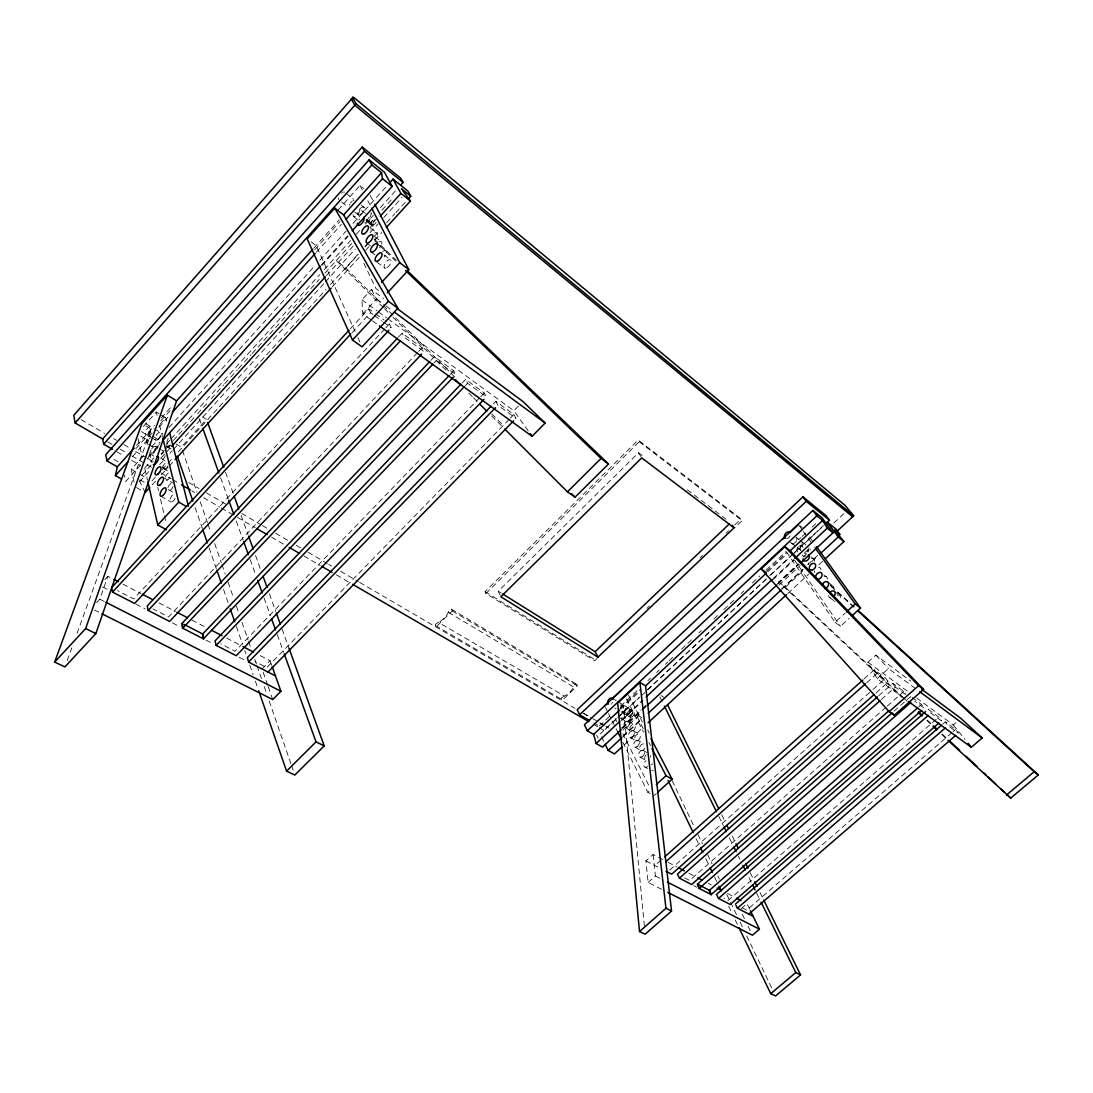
<?xml version="1.0" encoding="UTF-8"?>
<svg xmlns="http://www.w3.org/2000/svg" width="1093" height="1093" viewBox="0 0 1093 1093"><rect width="100%" height="100%" fill="white"/><g stroke="black" fill="none" stroke-linecap="round" stroke-linejoin="round"><path stroke-width="0.75" stroke-dasharray="5 3.75" d="M96.58 602.653L99.777 599.196L107.879 576.298L112.388 578.648M67.219 660.527L71.851 647.753M77.07 633.394L151.244 429.098L144.604 425.122M564.056 696.282L561.255 697.976L561.884 700.613L577.459 685.83C576.407 681.636 573.415 686.131 573.183 688.043A17.543 11.408 -59.4 0 1 564.494 696.063L438.225 622.231L435.52 624.322L435.998 627.027L452.229 610.919C451.218 606.56 448.185 611.561 447.857 613.405A18.8 10.957 -59 0 1 438.812 622.177L438.225 622.231M143.361 426.489L156.313 412.034L159.031 413.687M338.188 209.883L360.007 185.523L363.709 188.433M136.557 445.452L154.55 425.423M161.177 418.059L172.202 405.776M313.882 248.056L339.24 219.83M135.751 448.813L151.722 431.052M160.835 420.901L172.243 408.208M314.825 249.587L339.909 221.66M147.61 444.373L146.435 439.386L152.146 433.047M160.125 424.166L165.822 417.827L160.384 414.52M132.526 456.532L150.793 436.23M158.786 427.349L167.912 417.198M316.301 252.264L341.412 224.352M134.029 481.986L131.269 469.334L144.986 454.128M151.845 446.518L162.119 435.123M168.978 427.513L315.303 265.298M319.866 260.23L346.167 231.074M353.025 223.478L387.318 185.455M140.614 464.976L125.75 481.439L124.411 475.113M148.621 456.123L158.909 444.714M321.287 264.93L347.601 235.815M147.008 458.978L158.444 446.327M321.848 265.449L348.134 236.361M144.768 467.968L156.203 455.344M166.491 443.963L169.921 440.178M171.068 438.908L319.648 274.685M324.225 269.629L350.511 240.569M356.222 234.257L359.652 230.459M365.376 224.147L373.369 215.307M380.227 207.725L396.226 190.032M141.885 475.236L152.009 464.06M161.013 454.114L164.387 450.384M165.508 449.141L170.016 444.182M173.363 440.479L177.749 435.629M178.842 434.413L194.212 417.458M197.505 413.823L206.604 403.768M211.168 398.74L223.682 384.914M224.816 383.657L237.331 369.83M238.479 368.573L250.994 354.747M252.128 353.49L319.279 279.343M324.963 273.059L352.301 242.878M369.407 223.997L373.97 218.955M381.963 210.129L392.237 198.776M376.142 222.439A4.741 2.159 -53.8 0 1 371.183 224.748L377.427 217.849M139.644 481.671L149.96 470.291M161.409 457.653L164.852 453.855M165.999 452.598L170.576 447.543M326.424 275.586L353.927 245.242M369.981 227.549L375.705 221.223M159.674 464.58L165.398 458.268M169.962 453.226L172.257 450.712M173.404 449.442L324.375 283.073M325.509 281.803L355.252 249.04M370.117 232.659L378.123 223.833M383.848 217.521L402.142 197.355M151.968 480.934L155.397 477.149M162.27 469.594L166.846 464.552M167.994 463.295L173.719 456.997M178.296 451.956L326.028 289.454M330.605 284.412L358.08 254.177M364.953 246.622L367.248 244.094M374.12 236.539L379.845 230.24M386.717 222.685L394.723 213.873M395.871 212.602L406.186 201.262M383.288 307.488L336.343 260.503L345.839 268.058L358.367 254.273M365.199 246.758L367.48 244.258M152.105 484.923L155.548 481.139M161.286 474.827L168.172 467.257M169.319 466.001L173.91 460.959M332.354 286.817L359.898 256.541M365.649 250.229L370.24 245.187M374.831 240.132L381.717 232.563M371.06 319.853L362.808 313.869L361.906 299.837L371.401 289.508L383.698 298.58M104.75 579.7L107.879 576.298M362.808 313.869L376.538 298.976L371.401 289.508M350.184 328.938L368.71 308.854L374.23 312.871M351.987 332.75L370.5 312.707L368.71 308.854M384.763 328.911L133.715 598.923L117.566 590.589M385.925 327.668L389.409 323.911L385.269 320.905M398.631 336.904L402.115 333.174L422.117 347.724L424.029 351.604L403.986 337.04L402.115 333.174M417.43 352.684L168.582 616.93L152.938 608.856M418.605 351.44L422.117 347.724M430.888 360.376L434.399 356.66L453.718 370.732L455.713 374.626L436.339 360.54L434.399 356.66M434.003 363.026L436.339 360.54M450.193 374.434L453.718 370.732M462.066 383.056L465.604 379.38L484.295 392.988L486.358 396.882L467.626 383.274L465.604 379.38M465.263 385.733L467.626 383.274M479.567 397.879L235.05 651.25L220.759 643.873M480.742 396.663L484.295 392.988M493.408 403.809L495.785 401.35L513.874 414.52L515.992 418.414L497.875 405.243L495.785 401.35M262.006 668.971L270.067 660.719L258.044 654.461M528.247 430.915L513.86 410.777L518.396 406.118M509.119 419.384L266.774 667.618L254.833 661.456M510.308 418.168L513.874 414.52M597.147 658.451L594.688 660.787L485.92 593.485L485.087 591.641L638.162 440.055L741.027 518.929L742.161 520.623L734.797 527.632M485.92 593.485L639.227 441.75L638.162 440.055M500.184 595.371L498.258 591.217L638.503 452.748L642.561 455.836M646.974 608.364L649.447 606.014M700.189 557.758L702.662 555.408M726.176 533.042L728.648 530.692M734.838 524.804L741.027 518.929M599.429 725.93L609.375 716.639M620.578 706.174L637.984 689.888M647.93 680.597L650.417 678.275M656.633 672.455L659.12 670.132M665.336 664.312L667.823 661.989M669.066 660.828L675.296 655.021M681.513 649.201L692.702 638.736M698.919 632.929L701.405 630.606M713.838 618.98L717.568 615.482M723.798 609.675L733.745 600.371M741.204 593.403L743.691 591.081M752.394 582.938L759.854 575.956M766.07 570.15L785.976 551.541M798.409 539.915L800.896 537.592M802.139 536.431L805.869 532.947M812.085 527.127L818.302 521.32M620.018 708.346L639.883 689.792M766.548 571.42L786.413 552.853M620.906 708.933L639.405 691.65M767.792 571.707L787.684 553.126M600.139 733.868L638.818 697.785M647.548 689.642L768.57 576.735M769.827 575.56L793.532 553.454M794.775 552.293L823.48 525.514M605.071 729.55L639.979 696.992M641.222 695.831L765.892 579.522M770.879 574.877L790.826 556.269M792.07 555.107L823.248 526.034M621.125 720.219L642.356 700.435M773.557 578.211L793.559 559.575M621.78 720.492L642.985 700.736M772.724 579.905L793.928 560.149M833.85 522.973L843.837 513.669M629.008 716.284L633.967 711.666M804.421 553.017L809.776 548.03A3.703 2.61 -50.8 0 1 810.077 550.298M621.48 728.157L641.181 709.822M642.411 708.688L646.1 705.258M901.93 697.238L778.735 581.941L797.275 564.698M622.436 727.911L641.181 710.491M642.424 709.33L646.182 705.846M777.41 583.853L798.655 564.097M622.409 728.58L641.099 711.201M642.342 710.04L646.086 706.57M778.202 583.771L799.393 564.07M622.928 730.151L640.402 713.92M778.954 585.206L800.172 565.505M622.846 736.217L641.577 718.839M781.454 589.086L802.672 569.398M807.672 564.767L817.66 555.49M623.188 736.463L641.946 719.071M781.987 589.168L803.246 569.453M811.99 561.337L818.247 555.531M778.735 581.941L785.334 587.255L803.874 570.068M624.404 744.716L643.108 727.391M787.793 593.499L808.998 573.866M818.985 564.63L822.728 561.174M622.86 742.284L647.821 792.288L650.253 790.075M786.386 551.856L835.079 622.3L845.149 613.146M653.915 795.69L656.333 793.491M835.079 622.3L840.435 626.303L849.22 618.324M661.716 889.333L648.108 882.461L645.922 860.901L653.095 854.48L666.511 861.503M904.403 698.55L877.092 678.657L867.897 662.18L875.807 655.103L910.893 681.212M660.978 860.191L657.166 863.593L658.492 866.312M864.126 678.89L874.277 669.818L885.685 678.179L888.336 681.964L875.589 693.276M866.735 682.688L876.914 673.616L888.336 681.964M648.108 882.461L655.404 875.971L653.095 854.48M877.092 678.657L888.459 668.533L918.339 690.667M669.695 870.096L871.708 690.598M872.979 689.464L885.685 678.179M878.717 695.749L892.721 683.33L903.843 691.486L905.605 694M881.313 699.547L895.372 687.114L905.264 694.342M885.986 707.226L689.656 880.466L682.865 876.941M887.27 706.105L903.843 691.486M894.074 711.133L910.701 696.514M918.981 706.693L921.536 704.452L924.2 708.209L914.718 701.269M936.223 719.331L728.157 900.482L723.785 898.2M942.74 724.112L945.308 721.872L955.624 729.427L958.315 733.157L948 725.602L945.308 721.872M741.204 908.652L746.97 903.651L749.73 909.308M916.685 698.031L953.274 724.919L955.801 722.733M951.757 732.775L746.724 910.127L742.461 907.914M953.041 731.668L955.624 729.427M626.398 714.767L627.614 715.45M631.003 709.849L629.8 709.152M366.018 220.472L369.038 223.095A4.755 2.159 -53.8 0 0 374.653 219.734M94.312 609.949L100.419 613.009M99.777 599.196L105.857 602.284M655.404 875.971L659.926 878.28M102.564 586.941L108.644 590.07M135.969 604.128L145.082 608.815M172.421 622.873L180.003 626.781M205.826 640.061L213.422 643.968M239.23 657.248L245.31 660.377M645.922 860.901L657.877 867.091M693.741 885.658L696.733 887.215M122.894 584.113L140.915 593.499M158.936 602.871L175.454 611.465M191.972 620.073L205.484 627.109M226.511 638.039L241.526 645.867M668.001 862.295L676.936 866.968M688.863 873.211L696.309 877.119M708.237 883.363L711.215 884.92M727.596 893.514L735.056 897.408M647.821 792.288L650.253 793.655M136.502 487.56L142.309 490.853M160.808 496.208L170.822 501.919M139.931 479.786L145.67 483.065M113.918 459.361L117.989 461.697M131.269 469.334L138.456 473.474M139.89 474.294L147.09 478.433M645.034 767.122L647.452 768.516M168.213 489.473L173.924 492.765M162.789 477.19L172.708 482.942M116.883 451.805L124.219 456.068M131.556 460.317L140.369 465.413M639.924 757.025L645.949 760.509A3.675 2.582 -60.6 0 1 646.277 754.703M634.883 747.065L640.881 750.549M107.633 441.873L112.06 444.441M120.175 449.168L126.023 452.57M131.884 455.972L151.913 467.613M160.767 472.763L171.109 478.775M172.585 479.636L179.962 483.926M191.767 490.798L194.718 492.506M203.585 497.657L219.816 507.097M221.292 507.958L231.634 513.97M237.536 517.399L255.243 527.7M271.488 537.141L284.767 544.861M303.963 556.023L320.194 565.464M336.439 574.904L351.195 583.484M593.294 724.235L597.721 726.818M599.196 727.678L605.112 731.108M81.142 419.63L104.723 433.415M113.563 438.58L116.514 440.301M123.878 444.605L129.78 448.062M135.682 451.505L145.997 457.53M147.473 458.391L153.362 461.847M162.215 467.012L169.579 471.315M188.747 482.519L199.063 488.544M206.427 492.861L225.595 504.051M241.813 513.532L260.967 524.736M262.443 525.596L268.345 529.039M275.709 533.343L288.976 541.103M296.353 545.407L300.78 548.003M308.144 552.307L327.313 563.51M328.774 564.371L331.726 566.092M340.579 571.256L358.258 581.599M359.734 582.46L574.945 708.25M583.799 713.415L591.163 717.718M592.638 718.579L598.54 722.036M600.016 722.897L604.429 725.479M605.905 726.339L608.856 728.061M582.856 713.046L591.327 717.992M599.811 722.951L602.626 724.604M163.076 468.364L170.112 472.477M643.149 750.399L646.742 752.503M593.745 722.965L597.994 725.438M629.91 737.215L635.894 740.726M435.356 625.442L561.146 699.042M160.575 458.076L166.163 461.355M150.916 454.374L153.703 456M638.025 740.426A3.634 2.514 -60.1 0 0 639.61 734.564A3.634 2.514 -60.1 0 0 634.801 737.42A3.634 2.514 -60.1 0 0 638.025 740.426L644.078 743.991M625.005 727.501L630.962 731.026M140.97 436.148L146.435 439.386M155.329 446.299L158.102 447.939M159.496 448.758L163.649 451.231M148.539 444.332L156.832 449.237M633.093 730.684L639.063 734.209M628.174 721.011L634.118 724.55M141.38 431.571L150.328 436.899M151.503 437.596L160.179 442.761M167.584 447.174L169.839 448.513M620.155 717.91L626.084 721.435M448.513 612.367L573.784 687.06M152.924 436.339L159.81 440.438M145.738 423.633L153.293 428.169M154.386 428.825L163.048 434.017M623.297 711.475L629.226 715.013M176.137 444.018L181.315 447.105L206.509 419.384L202.642 417.007M451.395 609.143L576.708 684.286M452.229 610.919L577.459 685.83M621.534 712.117L625.756 714.644M628.543 716.311L629.937 717.145M620.537 704.903L623.379 706.611L644.364 925.716M641.851 717.732L636.276 714.385L643.668 729.728M611.984 698.113L616.206 700.654M617.613 701.501L628.871 708.291M631.645 709.972L633.038 710.805M485.087 591.641L593.759 658.97L594.688 660.787M661.115 695.585L663.875 697.293M498.258 591.217L501.154 593.021M372.44 320.836L377.946 324.826M370.5 312.707L373.096 314.579M374.393 315.522L382.167 321.178M383.465 322.121L391.253 327.777L389.409 323.911M361.906 299.837L376.962 310.836M378.342 311.833L386.553 317.831M387.919 318.828L513.86 410.777M375.609 313.869L383.889 319.894M867.897 662.18L908.556 692.047M912.054 697.498L921.536 704.452M376.538 298.976L384.763 305.029M386.13 306.04L391.622 310.07M378.574 290.465L375.965 288.525L362.876 261.295M311.027 241.744L316.15 245.542L355.102 331.48M376.948 262.156L384.695 268.004M371.101 251.95L374.954 254.874M366.647 242.892L370.472 245.802M829.628 597.502L833.617 600.535M687.265 489.773L727.911 520.637M384.053 254.901L390.502 259.806M639.227 441.75L742.161 520.623M834.232 591.286L839.547 595.343M376.88 243.794L385.843 250.639M827.661 581.954L832.948 586.026M374.913 236.744L381.266 241.621M370.459 227.891L376.771 232.754M353.695 216.605L357.452 219.502M366.073 219.201L372.358 224.051M341.59 202.027L348.134 207.083M354.665 212.124L361.209 217.179M369.42 223.518L371.565 225.172M823.794 574.795L826.445 576.831M791.605 543.153L794.228 545.202M790.512 542.319L801.019 550.476M365.513 213.545L359.283 208.708A4.837 2.159 -53.9 0 1 357.124 215.225A4.837 2.159 -53.9 0 1 353.217 214.638M345.839 193.147L353.667 199.24M361.264 205.129L368.013 210.403M811.061 556.774L813.684 558.81M796.018 537.155L798.86 539.395M800.172 540.42L805.404 544.519M799.775 525.624L802.371 527.687M830.256 585.042L836.569 590.794M837.825 591.941L854.22 606.902M831.213 586.558L836.254 591.149M837.525 592.31L853.906 607.257M785.334 587.255L902.394 696.76M903.638 697.935L907.368 701.433M927.301 720.068L932.274 724.727M942.248 734.045L947.221 738.704M926.823 720.533L931.796 725.192M941.756 734.51L946.729 739.169M374.393 239.162L396.458 260.353M374.762 240.938L378.451 244.49M379.681 245.665L395.666 261.036M345.839 268.058L382.031 304.237M383.233 305.453L456.819 379.011M491.809 413.987L503.873 426.051M384.49 308.691L391.718 315.918M392.92 317.134L447.092 371.347M468.76 393.043L472.367 396.65M473.57 397.852L478.379 402.675M491.631 415.927L503.668 427.978M875.807 655.103L888.459 668.533M371.415 213.613L371.224 213.258M166.601 446.204L167.147 446.887A4.509 1.967 -58.3 0 1 169.114 440.807M953.274 724.919L964.955 739.387M809.558 536.923L813.479 542.401M799.448 525.952L802.385 530.064M803.355 531.43L807.276 536.909M808.246 538.275L812.167 543.754M892.721 683.33L895.372 687.114M874.277 669.818L876.914 673.616M794.529 560.04L840.435 626.303M638.503 452.748L640.922 456.601M370.172 195.292L374.038 202.724M628.434 695.011L642.465 722.063M626.439 698.946L643.517 732.05M648.955 742.584L650.513 745.604M360.007 185.523L362.343 190.059M367.794 200.661L370.91 206.714M615.181 718.525L616.698 721.558M622.778 733.663L650.116 788.135M605.467 707.444L607.735 711.98M608.487 713.497L611.52 719.563M612.271 721.079L615.304 727.132M616.056 728.648L617.572 731.682M139.248 480.469L145.205 492.492M721.708 814.75L725.451 822.373M732.214 836.104L735.972 843.728M750.235 872.706L753.992 880.343M760.004 892.544L762.258 897.121M659.871 696.924L662.126 701.515M718.77 816.362L723.306 825.557M729.345 837.798L732.365 843.933M738.403 856.174L739.92 859.235M748.978 877.611L751.246 882.215M756.534 892.926L760.304 900.591M601.601 736.873L603.787 741.368M742.243 914.158L745.153 920.169M748.077 926.181L750.987 932.192M596.641 735.097L598.09 738.103M696.132 838.686L699.821 846.351M705.736 858.633L709.425 866.298M714.59 877.051L716.817 881.655M728.635 906.206L731.586 912.341M735.288 920.005L737.502 924.61M647.766 730.028L649.242 733.102M672.14 780.757L694.301 826.868M697.99 834.546L702.416 843.769M707.595 854.535L712.021 863.757M717.937 876.053L719.413 879.127M726.79 894.498L729.755 900.646M730.493 902.19L737.133 916.016M740.098 922.164L743.049 928.312M746.738 936.004L772.587 989.793M357.876 337.628L361.359 345.292M225.541 472.203L233.629 494.623M241.129 515.418L248.043 534.627M255.543 555.435L260.735 569.849M269.397 593.854L275.737 611.452M282.09 629.062L289.017 648.272M199.24 418.619L202.123 426.625M220.636 477.832L228.15 498.627M236.238 521.033L243.179 540.243M250.119 559.438L255.325 573.852M263.987 597.857L270.354 615.455M277.294 634.664L283.647 652.261M270.067 660.719L271.679 665.268M263.14 672.181L267.662 685.065M268.222 686.664L272.744 699.547M195.128 507.589L202.383 528.479M209.064 547.757L216.318 568.647M223.573 589.551L228.587 604.005M236.402 626.508L242.537 644.187M244.764 650.622L245.87 653.833M249.778 665.077L253.125 674.723M255.352 681.158L258.139 689.191M182.422 450.33L196.89 492.123M200.238 501.769L207.465 522.659M208.025 524.271L210.812 532.305M214.706 543.563L221.373 562.854M221.934 564.453L225.281 574.098M228.054 582.132L233.629 598.213M236.402 606.246L238.629 612.681M241.977 622.327L248.097 640.006M248.644 641.618L250.871 648.04M254.765 659.298L256.445 664.12M256.992 665.719L261.446 678.589M264.233 686.623L267.006 694.656M269.233 701.091L290.943 763.775M291.503 765.387L293.73 771.822M165.822 417.827L166.669 421.106M156.313 412.034L157.119 415.313M159.578 425.136L162.433 436.613M149.563 452.666L151.913 462.612M157.775 487.492L158.553 490.812M160.507 499.105L164.032 514.038M164.415 515.691L166.368 523.984M138.019 438.703L142.199 456.942M144.85 468.555L147.514 480.169M800.527 549.998A3.703 2.61 -50.9 0 1 801.688 545.325A3.703 2.61 -50.9 0 1 805.896 544.997M806.279 553.823A3.703 2.61 -50.8 0 1 804.899 553.495M790.143 535.843A3.744 2.596 -51.1 0 1 786.632 538.562M808.793 547.661A3.703 2.61 -50.9 0 1 807.987 550.968A3.703 2.61 -50.9 0 1 804.995 552.826M799.174 546.131A3.757 2.637 -51 0 1 803.095 547.812M797.74 551.924A3.757 2.637 -51 0 1 797.262 548.262M797.767 547.443A3.757 2.637 -51 0 1 798.409 546.705M616.015 708.551A3.58 2.418 -59.3 0 1 614.826 708.1M647.944 766.33A3.716 2.61 -60.8 0 1 643.9 765.838A3.716 2.61 -60.8 0 1 646.086 760.728M653.259 770.333A3.703 2.61 -60.9 0 1 651.756 770.743M651.387 764.731A3.703 2.61 -60.9 0 1 652.863 763.884M650.376 755.55A3.675 2.582 -60.6 0 1 650.28 757.299M644.856 748.227A3.662 2.541 -60.3 0 1 640.498 750.345A3.662 2.541 -60.3 0 1 640.799 745.262A3.662 2.541 -60.3 0 1 645.048 744.907M620.237 708.77A3.566 2.418 -59.4 0 1 623.761 705.491A3.566 2.418 -59.4 0 1 625.456 708.81A3.566 2.418 -59.4 0 1 621.931 712.09M796.51 537.633A3.73 2.61 -51 0 1 796.811 539.915M796.483 540.775A3.73 2.61 -51 0 1 793.791 543.303A3.73 2.61 -51 0 1 791.113 542.688M803.464 557.102A3.785 2.678 -51 0 1 806.197 554.561M830.311 597.816A3.88 2.828 -51.2 0 1 828.658 595.466M621.944 711.461A3.593 2.446 -59.6 0 1 624.513 713.852A3.593 2.446 -59.6 0 1 621.521 717.923M802.057 542.374A3.716 2.61 -50.9 0 1 801.224 545.694A3.716 2.61 -50.9 0 1 798.232 547.552M824.163 576.639A3.812 2.746 -51.1 0 1 827.278 579.714M837.224 595.125A3.866 2.828 -51.1 0 1 840.066 595.863A3.866 2.828 -51.1 0 1 840.093 599.196M834.943 601.546A3.866 2.828 -51.1 0 1 834.424 601.027M807.426 549.97A3.744 2.637 -51 0 1 808.342 551.897M806.006 555.763A3.744 2.637 -51 0 1 805.199 556.146M804.393 556.323A3.744 2.637 -51 0 1 802.194 554.848M830.653 585.821A3.839 2.787 -51.1 0 1 833.809 588.936M818.589 567.417A3.785 2.705 -51 0 1 820.952 569.726M814.695 572.677A3.785 2.705 -51 0 1 814.709 571.011M811.457 558.646A3.771 2.678 -51 0 1 814.504 561.624M808.724 564.371A3.771 2.678 -51 0 1 808.301 562.922M612.695 702.184A3.593 2.418 -59.3 0 1 612.203 702.977M611.602 703.673A3.593 2.418 -59.3 0 1 610.905 704.193M369.038 223.095A4.755 2.159 -53.8 0 1 372.795 216.1M371.183 224.748A4.741 2.159 -53.8 0 1 374.066 218.381M338.611 199.595A4.823 2.104 -53.9 0 1 338.516 198.079M341.576 193.147A4.823 2.104 -53.9 0 1 342.437 192.518M343.257 192.108A4.823 2.104 -53.9 0 1 344.527 192.136M371.005 212.862A4.755 2.159 -53.8 0 1 370.062 216.933A4.755 2.159 -53.8 0 1 366.415 220.253M175.167 498.449A4.768 2.145 -59 0 1 171.027 501.974A4.768 2.145 -59 0 1 170.658 497.793A4.768 2.145 -59 0 1 174.73 493.544M173.022 486.645A4.727 2.104 -58.9 0 1 168.226 491.208M167.912 487.492A4.727 2.104 -58.9 0 1 172.107 482.915M169.907 477.217A4.686 2.077 -58.7 0 1 165.207 480.36M165.357 476.999A4.686 2.077 -58.7 0 1 169.511 472.449M157.474 448.485A4.563 1.981 -58.4 0 1 158.43 445.507M159.059 444.496A4.563 1.981 -58.4 0 1 159.783 443.594M165.33 455.603A4.604 2.008 -58.5 0 1 161.245 460.112M161.504 454.456A4.604 2.008 -58.5 0 1 163.759 452.297M167.857 465.782A4.645 2.049 -58.6 0 1 165.207 469.539A4.645 2.049 -58.6 0 1 162.693 469.99M162.515 467.722A4.645 2.049 -58.6 0 1 166.956 462.161M379.066 241.936A4.932 2.295 -54 0 1 381.853 242.783A4.932 2.295 -54 0 1 379.544 247.892M349.35 205.224A4.796 2.131 -53.9 0 1 349.828 204.159M350.484 203.12A4.796 2.131 -53.9 0 1 352.11 201.303M352.971 200.675A4.796 2.131 -53.9 0 1 353.777 200.279M358.887 220.076A4.878 2.2 -54 0 1 359.679 219.078M370.213 224.379A4.85 2.213 -53.9 0 1 372.918 225.172A4.85 2.213 -53.9 0 1 370.65 230.186M374.598 233.082A4.891 2.254 -54 0 1 377.358 234.326A4.891 2.254 -54 0 1 374.189 239.804M368.519 217.452A4.823 2.172 -53.9 0 1 366.305 221.551M365.445 222.385A4.823 2.172 -53.9 0 1 364.584 223.013M382.714 251.568A4.973 2.336 -54 0 1 386.375 251.431A4.973 2.336 -54 0 1 384.108 256.992M152.719 462.011A4.659 2.022 -58.6 0 1 153.061 460.973M151.79 448.731A4.632 1.995 -58.5 0 1 156.08 447.624A4.632 1.995 -58.5 0 1 151.954 454.237A4.632 1.995 -58.5 0 1 151.162 449.756M147.815 442.761A4.591 1.967 -58.4 0 1 148.785 439.782M149.427 438.758A4.591 1.967 -58.4 0 1 150.137 437.856M171.095 448.267A4.495 1.967 -58.3 0 1 170.03 444.031M171.068 444.796A4.509 1.967 -58.3 0 1 168.158 447.187M168.117 438.143A4.509 1.954 -58.3 0 1 166.546 442.091M631.098 709.917L629.718 709.084L631.098 709.917M941.469 720.833L930.894 713.101L928.217 709.357L938.791 717.09L941.469 720.833M637.041 746.765A3.662 2.541 -60.3 0 0 638.654 740.835A3.662 2.541 -60.3 0 0 633.79 743.705A3.662 2.541 -60.3 0 0 637.041 746.765M632.055 736.914A3.648 2.514 -60 0 0 633.653 731.039A3.648 2.514 -60 0 0 628.83 733.909A3.648 2.514 -60 0 0 632.055 736.914M642.097 756.752A3.689 2.582 -60.5 0 0 643.709 750.768A3.689 2.582 -60.5 0 0 638.804 753.637A3.689 2.582 -60.5 0 0 642.097 756.752M628.188 721.12A3.58 2.459 -59.6 0 0 629.773 715.355A3.58 2.459 -59.6 0 0 625.032 718.21A3.58 2.459 -59.6 0 0 628.188 721.12M633.079 730.711A3.607 2.487 -59.8 0 0 634.664 724.905A3.607 2.487 -59.8 0 0 629.882 727.747A3.607 2.487 -59.8 0 0 633.079 730.711M627.122 727.2A3.621 2.487 -59.8 0 0 628.721 721.366A3.621 2.487 -59.8 0 0 623.939 724.235A3.621 2.487 -59.8 0 0 627.122 727.2M630.62 715.997A3.552 2.432 -59.4 0 0 632.191 710.3A3.552 2.432 -59.4 0 0 627.491 713.128A3.552 2.432 -59.4 0 0 630.62 715.997M627.833 714.33A3.552 2.418 -59.4 0 0 629.404 708.619A3.552 2.418 -59.4 0 0 624.704 711.461A3.552 2.418 -59.4 0 0 627.833 714.33M632.014 716.83A3.539 2.432 -59.4 0 0 633.571 711.133A3.539 2.432 -59.4 0 0 628.885 713.961A3.539 2.432 -59.4 0 0 632.014 716.83M386.949 267.73A5.028 2.377 -54.1 0 0 390.911 260.284A5.028 2.377 -54.1 0 0 384.927 263.714A5.028 2.377 -54.1 0 0 386.949 267.73M148.211 433.661A4.55 1.926 -58.2 0 0 150.984 426.789A4.55 1.926 -58.2 0 0 145.956 431.011A4.55 1.926 -58.2 0 0 148.211 433.661M157.829 439.386A4.536 1.954 -58.3 0 0 160.562 432.541A4.536 1.954 -58.3 0 0 155.534 436.735A4.536 1.954 -58.3 0 0 157.829 439.386M360.348 214.515A4.782 2.145 -53.9 0 0 364.119 207.479A4.782 2.145 -53.9 0 0 358.504 210.894A4.782 2.145 -53.9 0 0 360.348 214.515"/><path stroke-width="1.5" d="M121.309 478.925L115.407 475.564L117.334 466.848L134.289 447.98M176.601 400.871L167.352 395.147L141.94 423.524L54.65 662.085L64.897 666.908L95.829 633.585L176.601 400.871L312.748 249.327M54.65 662.085L85.65 628.571L167.352 395.147M352.465 98.944A5.984 0.861 43.4 0 0 351.44 99.162L73.764 415.313L75.144 422.991L103.193 439.29M75.144 422.991L356.086 103.78L352.711 97.714A5.984 0.847 43.4 0 1 355.649 98.957L845.08 505.376L853.66 515.814L836.364 531.867M400.803 184.977L403.085 182.449L400.694 178.173L362.22 147.077L102.619 438.962L103.657 444.154L112.47 449.264M103.657 444.154L364.502 151.299L362.22 147.077M352.165 230.746L392.196 186.425L384.394 172.175L369.106 159.865L105.761 454.674L107.018 460.945L117.334 466.848M107.018 460.945L371.852 164.975L369.106 159.865M334.745 208.121L307.201 238.902L352.493 340.073L362.056 346.836L397.879 308.253L343.639 214.938L334.745 208.121L388.398 301.244L397.879 308.253M343.639 214.938L381.525 172.749L371.852 164.975M115.407 475.564L127.963 461.615M172.475 412.129L315.167 253.535M345.975 219.269L382.509 178.678L381.525 172.749M389.6 182.927L393.029 179.115L407.867 191.056L410.763 196.234L408.468 198.748M163.485 439.659L320.153 266.2M171.724 446.272L325.29 276.857M380.296 216.168L400.912 193.406L393.029 179.115M145.205 492.492L149.809 487.451M175.058 459.688L331.206 288.087M386.307 227.522L410.421 201.016L401.377 188.693L410.763 196.234M166.491 529.804L157.775 524.968L178.76 502.138L162.843 438.252M381.621 282.363L399.71 262.689L371.688 208.216M111.691 587.556L349.036 330.195M387.387 292.869L408.823 269.643L374.817 204.213M388.93 330.277L134.617 603.445L112.538 592.092L350.839 333.993M352.493 340.073L388.398 301.244M397.469 338.147L147.254 605.918L148.197 610.427L169.579 621.425L421.693 354.077M148.197 610.427L400.503 340.77M181.684 623.693L429.713 361.605M432.828 364.256L182.722 628.202L203.435 638.845L453.363 377.085M202.342 634.364L449.018 375.664M460.891 384.285L215.048 640.908L216.168 645.403L236.225 655.718L483.98 399.341M216.168 645.403L464.074 386.963M491.03 406.254L247.373 657.603L248.576 662.071L275.45 675.898M248.576 662.071L495.498 407.689M268.017 672.072L513.614 420.86M272.225 666.785L280.901 691.254L272.744 699.547L101.936 613.774M379.326 325.823L532.086 436.285L545.12 423.046L522.932 401.473L397.346 308.677M289.017 648.272L324.211 745.904L294.837 775.033L286.585 771.152L316.027 741.874L284.221 653.86M567.458 491.836L601.027 458.459L608.528 463.992L575.041 497.192L567.458 491.836L504.87 429.18M732.324 525.255L734.031 527.823L597.953 657.166L595.152 651.701L729.386 523.861M826.977 522.536L829.478 520.213L826.158 515.718L802.931 496.85L577.2 709.74L579.591 714.726L589.496 720.492M579.591 714.726L806.224 501.345L829.478 520.213M800.65 562.909L833.057 532.797L822.032 517.836L812.891 510.431L584.427 724.782L587.296 730.766L593.622 734.414L596.136 743.5L602.462 747.12L621.166 729.741M604.716 705.928L608.364 702.498M612.025 699.069L621.78 689.915M783.23 538.89L785.566 536.69M790.266 532.291L798.464 524.585M587.296 730.766L816.854 515.828L822.619 520.487L827.292 528.151L833.057 532.797M639.911 682.374L617.682 703.182L639.528 931.537L645.171 934.201L671.553 911.015L645.567 685.898L639.911 682.374L665.965 908.242L639.528 931.537M761.165 568.866L784.856 546.705L790.171 550.804L923.599 689.423L894.224 715.259L889.142 711.652L761.165 568.866L765.209 571.871M593.622 734.414L619.663 710.095M645.567 685.898L766.548 572.869M790.171 550.804L822.619 520.487M596.136 743.5L619.868 721.38M646.113 696.938L772.314 579.372M794.802 558.414L827.292 528.151M647.329 705.409L776.959 584.919M605.249 744.374L608.173 750.385L621.931 737.625M648.19 713.264L780.73 590.329M820.747 553.208L838.249 536.977L843.933 541.541L825.215 558.865M621.903 747.025L614.416 753.951L608.173 750.385M648.094 722.774L786.55 594.647M656.319 784.542L666.047 775.702L672.099 779.186L657.549 792.398M846.406 611.998L855.204 603.992L860.519 608.063L851.734 616.042M664.79 856.789L862.855 680.024M665.514 862.008L865.465 683.822M874.318 694.397L671.689 874.181L666.115 871.285M877.433 696.883L677.428 874.113L679.436 878.185L691.678 884.524L888.595 711.024M679.436 878.185L880.043 700.681M889.142 711.652L918.598 685.707L923.599 689.423M697.211 884.387L891.519 713.387M910.797 702.526L699.233 888.445L697.88 885.74M917.696 707.813L709.138 890.59L711.174 894.62L921.631 710.45M925.662 711.598L716.502 894.416L718.552 898.446L730.22 904.485L938.887 723.074M718.552 898.446L928.34 715.328M735.357 904.212L941.442 725.233M736.04 905.55L737.42 908.215L945.431 727.829M748.814 914.103L955.733 735.37M750.413 910.715L759.43 929.2L752.449 935.198L667.768 892.394M908.502 701.528L971.335 747.284L982.17 737.966L960.843 718.361L921.7 689.246M770.743 993.674L795.8 972.565L800.554 974.915L775.552 995.942L770.743 993.674L738.977 927.684M1006.462 795.076L1034.142 771.754L1038.35 774.896L1010.738 798.122L947.973 740.344M85.65 628.571L95.829 633.585M316.027 741.874L324.211 745.904M665.965 908.242L671.553 911.015M105.857 602.284L280.901 691.254M667.454 882.133L759.43 929.2M183.856 624.281L203.038 634.186L203.435 638.845L202.697 635.853M737.42 908.215L753.173 916.371M113.891 579.427L118.386 581.763M142.418 594.278L152.924 599.743M176.957 612.258L187.463 617.723M211.496 630.224L222.002 635.702M243.029 646.646L253.549 652.111M678.425 867.746L684.396 870.875M697.799 877.898L702.266 880.248M717.172 888.049L721.64 890.385M736.545 898.2L741.013 900.536M178.76 502.138L185.988 506.278M181.438 484.786L190.291 489.937M256.718 528.561L267.061 534.559M289.194 547.443L299.537 553.441M321.67 566.324L332.012 572.322M352.67 584.345L588.867 721.667M597.953 657.166L500.826 596.751L641.728 457.885L734.031 527.823M502.602 593.923L595.152 651.701M394.354 312.092L545.12 423.046M919.705 691.678L982.17 737.966M399.71 262.689L408.823 269.643M382.509 178.678L392.196 186.425M400.912 193.406L410.421 201.016M364.502 151.299L403.085 182.449M356.086 103.78L853.66 515.814M852.595 516.798L354.801 105.229L351.44 99.162M858.005 610.359L1038.35 774.896M857.691 610.714L1034.142 771.754M918.585 711.912L922.314 715.409M933.531 725.889L937.261 729.386M949.721 741.04L959.681 750.358M965.911 756.178L977.115 766.658M983.345 772.491L985.831 774.814M988.318 777.15L995.791 784.132M1000.778 788.791L1004.508 792.288M1006.995 794.625L1010.738 798.122M918.106 712.39L921.836 715.874M933.039 726.367L936.769 729.851M407.498 270.941L608.528 463.992M405.503 270.49L601.027 458.459M571.42 493.585L575.041 497.192M455.508 379.79L460.331 384.599M479.581 403.877L486.809 411.118M784.856 546.705L918.598 685.707M891.943 712.718L894.224 715.259M843.933 541.541L834.505 530.091L840.134 534.641L836.145 529.244L827.223 522.017L838.249 536.977M968.152 743.336L971.335 747.284M802.931 496.85L806.224 501.345M812.891 510.431L816.854 515.828M816.416 546.5L860.519 608.063M815.105 547.866L855.204 603.992M530.16 433.607L532.086 436.285M651.045 738.595L672.099 779.186M652.07 748.609L666.047 775.702M617.572 731.682L621.343 739.264M667.632 704.93L718.702 808.642M726.954 825.434L728.457 828.48M735.972 843.728L738.226 848.305M745.727 863.566L747.981 868.143M754.744 881.86L756.998 886.437M763.761 900.167L800.554 974.915M664.394 706.105L716.502 811.771M724.058 827.087L726.326 831.677M733.881 846.993L736.149 851.584M742.939 865.369L745.207 869.96M752.763 885.275L755.017 889.866M761.07 902.121L795.8 972.565M668.055 780.375L693.167 832.538M700.558 847.895L702.772 852.485M710.163 867.842L712.376 872.446M719.03 886.245L721.243 890.85M207.656 422.595L223.819 467.408M234.203 496.222L238.821 509.024M248.63 536.226L253.234 549.041M263.044 576.243L267.088 587.447M276.324 613.064L280.354 624.267M202.711 428.224L218.901 473.023M228.724 500.239L233.929 514.639M243.753 541.841L248.384 554.643M257.634 580.246L262.252 593.048M271.501 618.652L275.559 629.855M177.285 456.15L192.901 501.154M202.929 530.078L207.397 542.934M216.879 570.259L221.332 583.115M230.268 608.828L234.722 621.685M258.699 690.79L286.585 771.152M169.606 432.568L188.461 506.291M182.039 625.196L182.722 628.202L182.381 623.529M147.897 481.835L157.775 524.968M111.978 589.072L112.538 592.092M785.252 538.248A3.744 2.596 -51.1 0 1 785.621 533.411A3.744 2.596 -51.1 0 1 790.184 532.687M829.601 592.802A3.88 2.828 -51.2 0 1 834.533 591.518A3.88 2.828 -51.2 0 1 833.59 596.751M822.237 585.233A3.853 2.787 -51.2 0 1 826.199 581.585A3.853 2.787 -51.2 0 1 828.508 584.878A3.853 2.787 -51.2 0 1 824.532 588.526M808.424 554.725A3.785 2.678 -51 0 1 807.385 560.299A3.785 2.678 -51 0 1 803.027 558.851M816.608 578.907A3.825 2.746 -51.1 0 1 817.796 573.128A3.825 2.746 -51.1 0 1 822.1 575.055A3.825 2.746 -51.1 0 1 817.277 579.208M608.309 704.193A3.593 2.418 -59.3 0 1 608.91 699.288A3.593 2.418 -59.3 0 1 612.913 698.96M157.187 456.409A4.659 2.022 -58.6 0 1 157.816 460.577A4.659 2.022 -58.6 0 1 153.334 464.58M363.573 217.261A4.878 2.2 -54 0 1 361.414 223.846A4.878 2.2 -54 0 1 357.452 223.218M711.174 894.62L699.233 888.445L697.908 884.346L709.849 890.549L711.174 894.62M812.495 569.972A3.798 2.705 -51.1 0 0 815.255 564.179A3.798 2.705 -51.1 0 0 809.735 566.065A3.798 2.705 -51.1 0 0 812.495 569.972M377.918 260.885A5.041 2.364 -54.1 0 0 381.894 253.426A5.041 2.364 -54.1 0 0 375.91 256.882A5.041 2.364 -54.1 0 0 377.918 260.885M373.341 251.65A5 2.323 -54.1 0 0 377.29 244.258A5 2.323 -54.1 0 0 371.374 247.715A5 2.323 -54.1 0 0 373.341 251.65M157.87 474.184A4.7 2.063 -58.7 0 0 160.712 467.025A4.7 2.063 -58.7 0 0 155.507 471.302A4.7 2.063 -58.7 0 0 157.87 474.184M368.847 242.578A4.959 2.282 -54 0 0 372.768 235.241A4.959 2.282 -54 0 0 366.906 238.711A4.959 2.282 -54 0 0 368.847 242.578M160.384 484.732A4.741 2.09 -58.8 0 0 163.24 477.504A4.741 2.09 -58.8 0 0 157.979 481.781A4.741 2.09 -58.8 0 0 160.384 484.732M162.939 495.471A4.782 2.131 -59 0 0 165.822 488.147A4.782 2.131 -59 0 0 160.507 492.451A4.782 2.131 -59 0 0 162.939 495.471M364.434 233.656A4.918 2.241 -54 0 0 368.327 226.388A4.918 2.241 -54 0 0 362.534 229.858A4.918 2.241 -54 0 0 364.434 233.656"/></g></svg>
